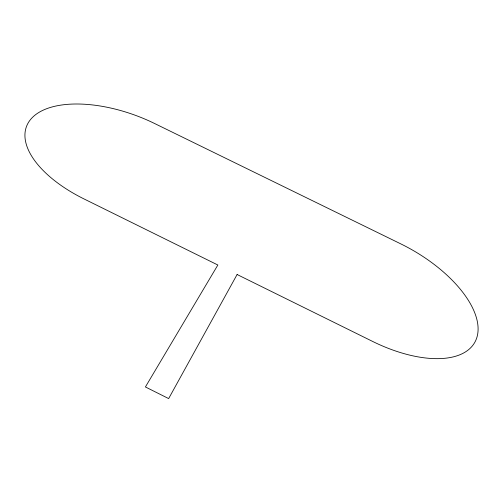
<?xml version="1.0" encoding="UTF-8"?>
<svg xmlns="http://www.w3.org/2000/svg" width="503" height="503" viewBox="0 0 503 503"><rect width="100%" height="100%" fill="white"/><g stroke="black" fill="none" stroke-linecap="round" stroke-linejoin="round"><path stroke-width="0.75" d="M237.102 274.512L168.656 398.583L145.411 386.952L217.856 265.012L84.026 198.943A99.405 48.665 20.5 0 1 31.714 118.186A99.405 48.665 20.5 0 1 154.471 123.442L400.772 243.867A100.713 49.728 29.5 0 1 477.007 337.016A100.713 49.728 29.5 0 1 372.717 341.474L237.102 274.512"/></g></svg>
